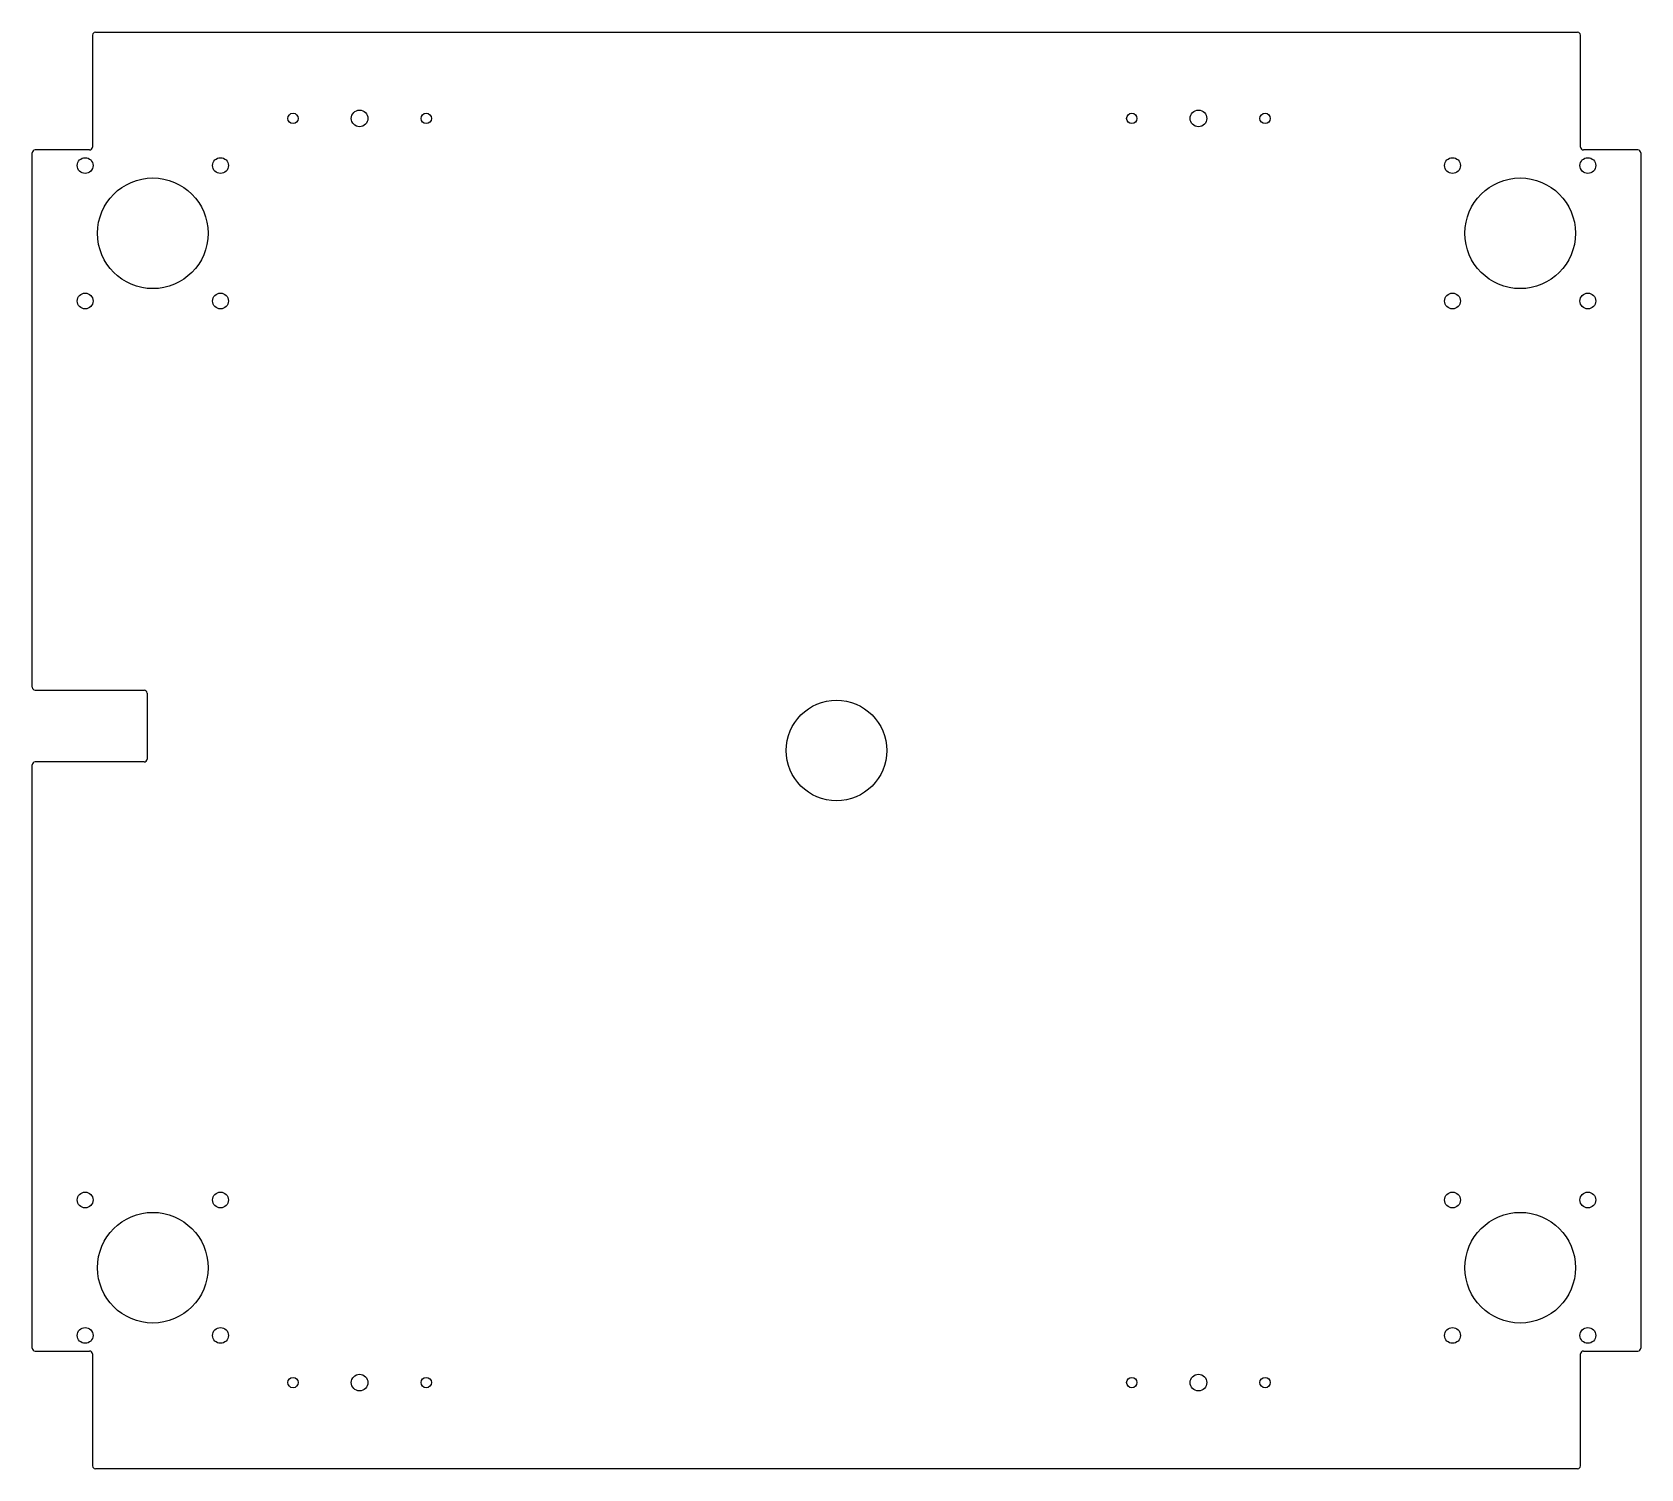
# Model space of a CAD drawing. Header units: millimetres. Extents: x -280 to 280, y -250 to 250.
import ezdxf

# ---------------------------------------------------------------- set-up
doc = ezdxf.new("R2010")
doc.units = ezdxf.units.MM

msp = doc.modelspace()

# ---------------------------------------------------------------- linework, layer by layer
at = {"color": 7, "linetype": 'Continuous', "lineweight": 25}
for p, q in [((-259, 249), (-259, 210)), ((-258, 250), (258, 250)), ((259, 210), (259, 249)), ((-280, 22), (-280, 208)), ((-260, 209), (-279, 209)), ((279, 209), (260, 209)), ((280, 208), (280, -208)), ((-279, 21), (-241, 21)), ((-240, 20), (-240, -3)), ((-280, -208), (-280, -5)), ((-241, -4), (-279, -4)), ((-279, -209), (-260, -209)), ((-259, -210), (-259, -249)), ((259, -249), (259, -210)), ((260, -209), (279, -209)), ((258, -250), (-258, -250))]:
    msp.add_line(p, q, dxfattribs=at)
for centre, radius in [((-189.2, 220), 1.8), ((-166, 220), 2.9), ((-142.8, 220), 1.8), ((102.8, 220), 1.8), ((126, 220), 2.9), ((149.2, 220), 1.8), ((-261.57, 203.57), 2.75), ((-214.43, 203.57), 2.75), ((214.43, 203.57), 2.75), ((261.57, 203.57), 2.75), ((-238, 180), 19.25), ((238, 180), 19.25), ((-261.57, 156.43), 2.75), ((-214.43, 156.43), 2.75), ((214.43, 156.43), 2.75), ((261.57, 156.43), 2.75), ((0, 0), 17.5), ((-261.57, -156.43), 2.75), ((-214.43, -156.43), 2.75), ((214.43, -156.43), 2.75), ((261.57, -156.43), 2.75), ((-238, -180), 19.25), ((238, -180), 19.25), ((-261.57, -203.57), 2.75), ((-214.43, -203.57), 2.75), ((214.43, -203.57), 2.75), ((261.57, -203.57), 2.75), ((-189.2, -220), 1.8), ((-166, -220), 2.9), ((-142.8, -220), 1.8), ((102.8, -220), 1.8), ((126, -220), 2.9), ((149.2, -220), 1.8)]:
    msp.add_circle(centre, radius, dxfattribs=at)
for centre, start, end in [((-258, 249), 90, 180), ((258, 249), 360, 90), ((-279, 208), 90, 180), ((-260, 210), 270, 360), ((260, 210), 180, 270), ((279, 208), 0, 90), ((-279, 22), 180, 270), ((-241, 20), 0, 90), ((-279, -5), 90, 180), ((-241, -3), 270, 0), ((-279, -208), 180, 270), ((-260, -210), 0, 90), ((260, -210), 90, 180), ((279, -208), 270, 0), ((-258, -249), 180, 270), ((258, -249), 270, 0)]:
    msp.add_arc(centre, 1, start, end, dxfattribs=at)

doc.saveas('drawing.dxf')
